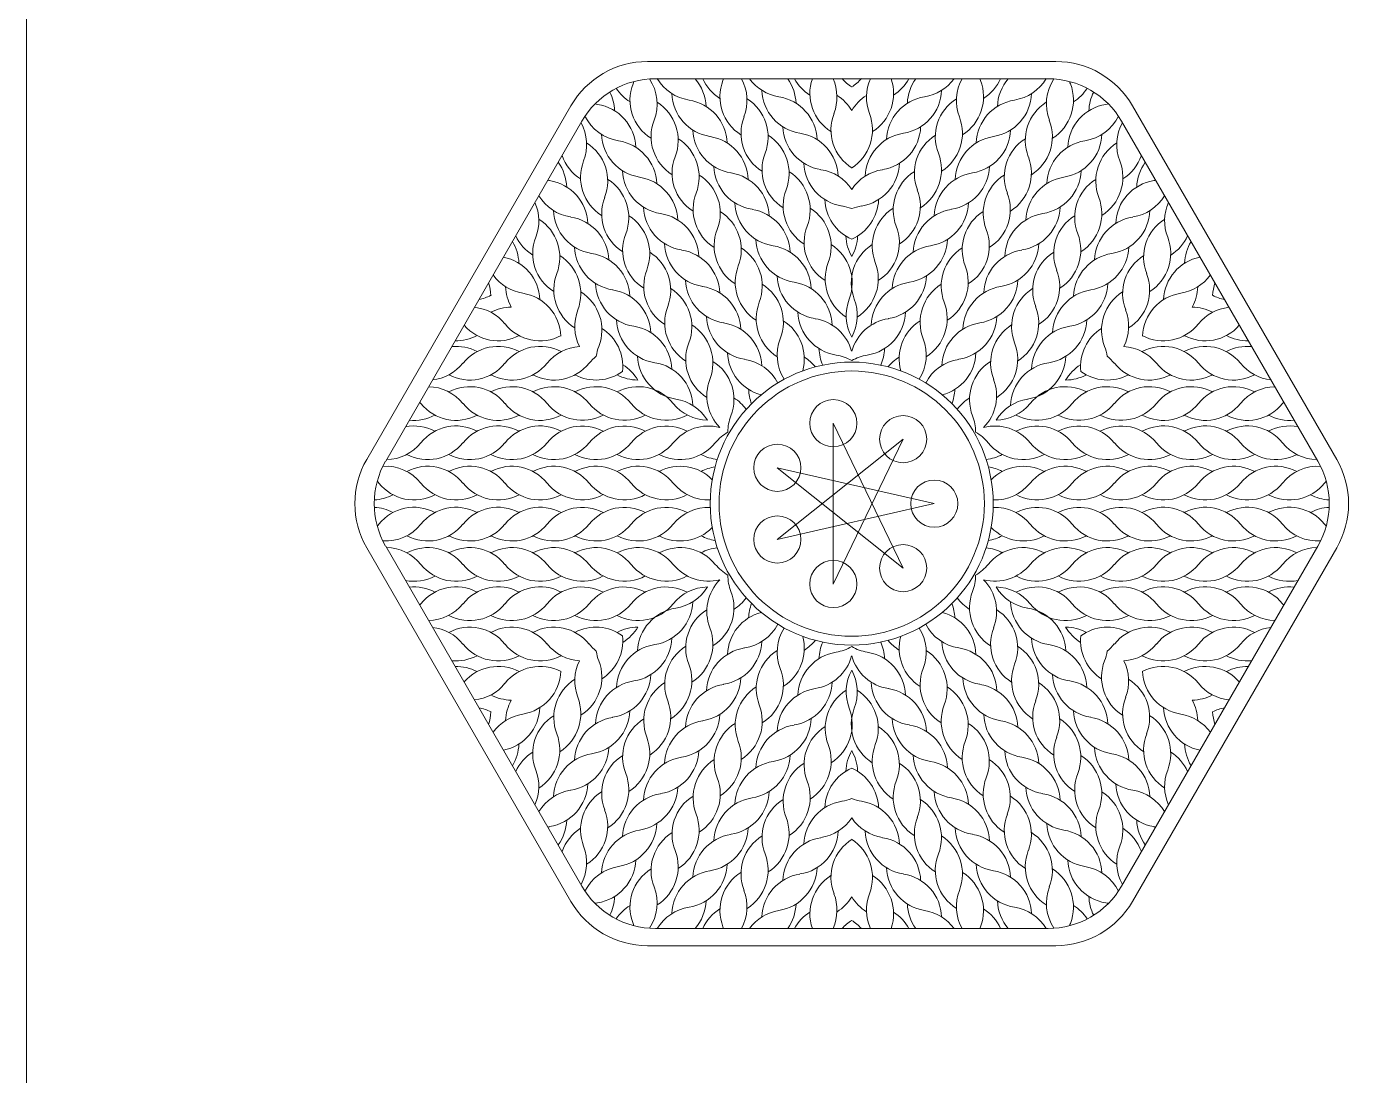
# Model space of a CAD drawing. Header units: millimetres. Extents: x -450 to 150, y -660 to -60.
# Drawn here: x -450 to -337.9, y -268.5 to -179.5 of the extents above; entities that cross this region are included whole.
import ezdxf

# ---------------------------------------------------------------- set-up
doc = ezdxf.new("R2010")
doc.units = ezdxf.units.MM
doc.layers.add('Cut', color=1, linetype='Continuous', lineweight=0, true_color=0xff0000)
doc.layers.add('Vector_Score', color=5, linetype='Continuous', lineweight=0, true_color=0x0000ff)

msp = doc.modelspace()

# ---------------------------------------------------------------- linework, layer by layer
at = {"layer": 'Cut'}
for p, q in [((-450, -60), (-450, -660)), ((-362.68, -182.5), (-397.32, -182.5)), ((-403.82, -186.25), (-421.14, -216.25)), ((-338.86, -216.25), (-356.18, -186.25)), ((-421.14, -223.75), (-403.82, -253.75)), ((-356.18, -253.75), (-338.86, -223.75)), ((-397.32, -257.5), (-362.68, -257.5))]:
    msp.add_line(p, q, dxfattribs=at)
msp.add_circle((-380, -220), 11.25, dxfattribs=at)
for centre, start, end in [((-397.32, -190), 90, 150), ((-362.68, -190), 30, 90), ((-414.64, -220), 150, 210), ((-345.36, -220), 330, 30), ((-397.32, -250), 210, 270), ((-362.68, -250), 270, 330)]:
    msp.add_arc(centre, 7.5, start, end, dxfattribs=at)
at = {"layer": 'Vector_Score'}
for p, q in [((-396.65, -183.96), (-363.35, -183.96)), ((-419.53, -216.4), (-402.89, -187.56)), ((-357.11, -187.56), (-340.47, -216.4)), ((-375.64, -225.47), (-381.56, -213.18)), ((-381.56, -213.18), (-381.56, -226.82)), ((-375.64, -214.53), (-386.31, -223.04)), ((-381.56, -226.82), (-375.64, -214.53)), ((-373, -220), (-386.31, -216.96)), ((-386.31, -216.96), (-375.64, -225.47)), ((-386.31, -223.04), (-373, -220)), ((-402.89, -252.44), (-419.53, -223.6)), ((-340.47, -223.6), (-357.11, -252.44)), ((-363.35, -256.04), (-396.65, -256.04))]:
    msp.add_line(p, q, dxfattribs=at)
for centre, radius in [((-380, -220), 12), ((-381.56, -213.18), 2), ((-375.64, -214.53), 2), ((-386.31, -216.96), 2), ((-373, -220), 2), ((-386.31, -223.04), 2), ((-375.64, -225.47), 2), ((-381.56, -226.82), 2)]:
    msp.add_circle(centre, radius, dxfattribs=at)
for centre, radius, start, end in [((-396.65, -191.17), 7.21, 90, 150), ((-396.77, -182.69), 3.82, 213.0436, 237.8218), ((-394.99, -185.78), 3.82, 158.7546, 237.8218), ((-402.11, -183.01), 3.82, 338.7546, 341.8879), ((-400.33, -186.1), 3.82, 338.7546, 33.6785), ((-393.22, -181.99), 3.82, 210.9392, 261.2454), ((-396.17, -186.46), 3.82, 2.1782, 40.8719), ((-389.14, -182.4), 3.82, 204.0224, 237.8218), ((-387.36, -185.49), 3.82, 158.7546, 237.8218), ((-394.48, -182.72), 3.82, 338.7546, 341.1082), ((-392.7, -185.81), 3.82, 338.7546, 28.9637), ((-385.59, -181.71), 3.82, 216.0707, 261.2454), ((-383.81, -184.8), 3.82, 182.1782, 261.2454), ((-388.54, -186.18), 3.82, 2.1782, 35.4304), ((-381.51, -182.12), 3.82, 208.8104, 237.8218), ((-379.73, -185.21), 3.82, 160.9663, 237.8218), ((-385.07, -185.53), 3.82, 338.7546, 24.1694), ((-377.96, -181.42), 3.82, 221.5627, 237.8148), ((-382.04, -181.42), 3.82, 302.1852, 318.4373), ((-376.18, -184.51), 3.82, 182.1782, 182.4528), ((-383.82, -184.51), 3.82, 357.5472, 357.8218), ((-374.93, -185.53), 3.82, 155.8306, 201.2454), ((-380.27, -185.21), 3.82, 302.1782, 19.0337), ((-378.49, -182.12), 3.82, 302.1782, 331.1896), ((-376.19, -184.8), 3.82, 278.7546, 357.8218), ((-371.46, -186.18), 3.82, 144.5696, 177.8218), ((-374.41, -181.71), 3.82, 278.7546, 323.9293), ((-367.3, -185.81), 3.82, 151.0363, 201.2454), ((-372.64, -185.49), 3.82, 302.1782, 21.2454), ((-365.52, -182.72), 3.82, 198.8918, 201.2454), ((-370.86, -182.4), 3.82, 302.1782, 335.9776), ((-363.83, -186.46), 3.82, 139.1281, 177.8218), ((-366.78, -181.99), 3.82, 278.7546, 329.0608), ((-359.67, -186.1), 3.82, 146.3215, 201.2454), ((-363.35, -191.17), 7.21, 30, 90), ((-365.01, -185.78), 3.82, 302.1782, 21.2454), ((-357.89, -183.01), 3.82, 198.1121, 201.2454), ((-363.23, -182.69), 3.82, 302.1782, 326.9564), ((-400.98, -182.36), 3.82, 258.1121, 261.2454), ((-402.14, -189.91), 3.82, 2.1782, 81.2454), ((-403.93, -186.82), 3.82, 2.1782, 26.9564), ((-398.54, -189.19), 3.82, 338.7546, 57.8218), ((-391.44, -185.08), 3.82, 182.1782, 261.2454), ((-394.38, -189.55), 3.82, 2.1782, 81.2454), ((-390.91, -188.9), 3.82, 338.7546, 57.8218), ((-386.76, -189.27), 3.82, 2.1782, 81.2454), ((-383.28, -188.61), 3.82, 30.806, 57.8218), ((-376.72, -188.61), 3.82, 122.1782, 149.194), ((-373.24, -189.27), 3.82, 98.7546, 177.8218), ((-369.09, -188.9), 3.82, 122.1782, 201.2454), ((-365.62, -189.55), 3.82, 98.7546, 177.8218), ((-368.56, -185.08), 3.82, 278.7546, 357.8218), ((-361.46, -189.19), 3.82, 122.1782, 201.2454), ((-357.86, -189.91), 3.82, 98.7546, 177.8218), ((-356.07, -186.82), 3.82, 153.0436, 177.8218), ((-359.02, -182.36), 3.82, 278.7546, 281.8879), ((-399.2, -185.44), 3.82, 206.3215, 261.2454), ((-385.57, -188.58), 3.82, 158.7546, 237.8218), ((-377.94, -188.3), 3.82, 158.7546, 237.8218), ((-382.06, -188.3), 3.82, 302.1782, 21.2454), ((-374.43, -188.58), 3.82, 302.1782, 21.2454), ((-360.8, -185.44), 3.82, 278.7546, 333.6785), ((-406.3, -189.55), 3.82, 338.7546, 29.0608), ((-393.2, -188.87), 3.82, 158.7546, 237.8218), ((-389.66, -188.17), 3.82, 182.1782, 261.2454), ((-382.03, -187.89), 3.82, 182.1782, 261.2454), ((-377.97, -187.89), 3.82, 278.7546, 357.8218), ((-370.34, -188.17), 3.82, 278.7546, 357.8218), ((-366.8, -188.87), 3.82, 302.1782, 21.2454), ((-353.7, -189.55), 3.82, 150.9392, 201.2454), ((-404.52, -192.64), 3.82, 338.7546, 57.8218), ((-397.41, -188.53), 3.82, 182.1782, 261.2454), ((-400.36, -193), 3.82, 2.1782, 81.2454), ((-396.76, -192.28), 3.82, 338.7546, 57.8218), ((-392.6, -192.64), 3.82, 2.1782, 81.2454), ((-389.13, -191.99), 3.82, 338.7546, 57.8218), ((-384.97, -192.36), 3.82, 2.1782, 81.2454), ((-375.03, -192.36), 3.82, 98.7546, 177.8218), ((-370.87, -191.99), 3.82, 122.1782, 201.2454), ((-367.4, -192.64), 3.82, 98.7546, 177.8218), ((-363.24, -192.28), 3.82, 122.1782, 201.2454), ((-359.64, -193), 3.82, 98.7546, 177.8218), ((-362.59, -188.53), 3.82, 278.7546, 357.8218), ((-355.48, -192.64), 3.82, 122.1782, 201.2454), ((-400.96, -189.23), 3.82, 199.1281, 237.8218), ((-391.42, -191.96), 3.82, 158.7546, 237.8218), ((-383.79, -191.67), 3.82, 158.7546, 237.8218), ((-376.21, -191.67), 3.82, 302.1782, 21.2454), ((-368.58, -191.96), 3.82, 302.1782, 21.2454), ((-359.04, -189.23), 3.82, 302.1782, 340.8719), ((-407.99, -193.29), 3.82, 2.1782, 35.9776), ((-399.18, -192.32), 3.82, 158.7546, 237.8218), ((-387.87, -191.26), 3.82, 182.1782, 261.2454), ((-380.24, -190.98), 3.82, 182.1782, 261.2454), ((-383.19, -195.45), 3.82, 33.4389, 81.2454), ((-376.81, -195.45), 3.82, 98.7546, 146.5611), ((-379.76, -190.98), 3.82, 278.7546, 357.8218), ((-372.13, -191.26), 3.82, 278.7546, 357.8218), ((-360.82, -192.32), 3.82, 302.1782, 21.2454), ((-352.01, -193.29), 3.82, 144.0224, 177.8218), ((-405.04, -188.82), 3.82, 258.8918, 261.2454), ((-406.21, -196.38), 3.82, 2.1782, 81.2454), ((-402.73, -195.73), 3.82, 338.7546, 57.8218), ((-395.63, -191.62), 3.82, 182.1782, 261.2454), ((-398.58, -196.09), 3.82, 2.1782, 81.2454), ((-394.97, -195.36), 3.82, 338.7546, 57.8218), ((-390.82, -195.73), 3.82, 2.1782, 81.2454), ((-387.34, -195.08), 3.82, 338.7546, 57.8218), ((-372.66, -195.08), 3.82, 122.1782, 201.2454), ((-369.18, -195.73), 3.82, 98.7546, 177.8218), ((-365.03, -195.36), 3.82, 122.1782, 201.2454), ((-361.42, -196.09), 3.82, 98.7546, 177.8218), ((-364.37, -191.62), 3.82, 278.7546, 357.8218), ((-357.27, -195.73), 3.82, 122.1782, 201.2454), ((-353.79, -196.38), 3.82, 98.7546, 177.8218), ((-354.96, -188.82), 3.82, 278.7546, 281.1082), ((-403.26, -191.91), 3.82, 211.0363, 261.2454), ((-389.63, -195.05), 3.82, 158.7546, 237.8218), ((-382, -194.76), 3.82, 158.7546, 237.8218), ((-378, -194.76), 3.82, 302.1782, 21.2454), ((-370.37, -195.05), 3.82, 302.1782, 21.2454), ((-356.74, -191.91), 3.82, 278.7546, 328.9637), ((-410.36, -196.01), 3.82, 338.7546, 23.9293), ((-397.39, -195.41), 3.82, 158.7546, 237.8218), ((-393.85, -194.71), 3.82, 182.1782, 261.2454), ((-386.09, -194.35), 3.82, 182.1782, 261.2454), ((-389.04, -198.82), 3.82, 2.1782, 81.2454), ((-385.56, -198.17), 3.82, 338.7546, 57.8218), ((-378.46, -194.07), 3.82, 182.1782, 246.2477), ((-381.41, -198.53), 3.82, 68.4047, 81.2454), ((-381.54, -194.07), 3.82, 293.7523, 357.8218), ((-378.59, -198.53), 3.82, 98.7546, 111.5953), ((-374.44, -198.17), 3.82, 122.1782, 201.2454), ((-370.96, -198.82), 3.82, 98.7546, 177.8218), ((-373.91, -194.35), 3.82, 278.7546, 357.8218), ((-366.15, -194.71), 3.82, 278.7546, 357.8218), ((-362.61, -195.41), 3.82, 302.1782, 21.2454), ((-349.64, -196.01), 3.82, 156.0707, 201.2454), ((-408.58, -199.1), 3.82, 338.7546, 57.8218), ((-401.48, -195), 3.82, 182.1782, 261.2454), ((-404.42, -199.47), 3.82, 2.1782, 81.2454), ((-400.95, -198.81), 3.82, 338.7546, 57.8218), ((-396.79, -199.18), 3.82, 2.1782, 81.2454), ((-393.19, -198.45), 3.82, 338.7546, 57.8218), ((-366.81, -198.45), 3.82, 122.1782, 201.2454), ((-363.21, -199.18), 3.82, 98.7546, 177.8218), ((-359.05, -198.81), 3.82, 122.1782, 201.2454), ((-355.58, -199.47), 3.82, 98.7546, 177.8218), ((-358.52, -195), 3.82, 278.7546, 357.8218), ((-351.42, -199.1), 3.82, 122.1782, 201.2454), ((-405.02, -195.69), 3.82, 204.5696, 237.8218), ((-395.61, -198.5), 3.82, 158.7546, 237.8218), ((-387.85, -198.13), 3.82, 158.7546, 237.8218), ((-380.22, -197.85), 3.82, 158.7546, 237.8218), ((-376.68, -197.16), 3.82, 182.1782, 209.6331), ((-383.32, -197.16), 3.82, 330.3669, 357.8218), ((-379.78, -197.85), 3.82, 302.1782, 21.2454), ((-372.15, -198.13), 3.82, 302.1782, 21.2454), ((-364.39, -198.5), 3.82, 302.1782, 21.2454), ((-354.98, -195.69), 3.82, 302.1782, 335.4304), ((-412.05, -199.75), 3.82, 2.1782, 31.1896), ((-403.24, -198.78), 3.82, 158.7546, 237.8218), ((-399.69, -198.09), 3.82, 182.1782, 261.2454), ((-392.06, -197.8), 3.82, 182.1782, 261.2454), ((-391.41, -201.54), 3.82, 338.7546, 57.8218), ((-384.31, -197.44), 3.82, 182.1782, 261.2454), ((-387.25, -201.91), 3.82, 2.1782, 81.2454), ((-383.78, -201.26), 3.82, 338.7546, 57.8218), ((-376.22, -201.26), 3.82, 122.1782, 201.2454), ((-372.75, -201.91), 3.82, 98.7546, 177.8218), ((-375.69, -197.44), 3.82, 278.7546, 357.8218), ((-368.59, -201.54), 3.82, 122.1782, 201.2454), ((-367.94, -197.8), 3.82, 278.7546, 357.8218), ((-360.31, -198.09), 3.82, 278.7546, 357.8218), ((-356.76, -198.78), 3.82, 302.1782, 21.2454), ((-347.95, -199.75), 3.82, 148.8104, 177.8218), ((-410.27, -202.84), 3.82, 2.1782, 79.0337), ((-406.8, -202.19), 3.82, 338.7546, 57.8218), ((-402.64, -202.56), 3.82, 2.1782, 81.2454), ((-399.17, -201.9), 3.82, 338.7546, 57.8218), ((-395.01, -202.27), 3.82, 2.1782, 81.2454), ((-378.43, -200.94), 3.82, 158.7546, 237.8218), ((-381.57, -200.94), 3.82, 302.1782, 21.2454), ((-364.99, -202.27), 3.82, 98.7546, 177.8218), ((-360.83, -201.9), 3.82, 122.1782, 201.2454), ((-357.36, -202.56), 3.82, 98.7546, 177.8218), ((-353.2, -202.19), 3.82, 122.1782, 201.2454), ((-349.73, -202.84), 3.82, 100.9663, 177.8218), ((-407.32, -198.37), 3.82, 215.8306, 261.2454), ((-401.45, -201.87), 3.82, 158.7546, 237.8218), ((-393.82, -201.58), 3.82, 158.7546, 237.8218), ((-386.06, -201.22), 3.82, 158.7546, 237.8218), ((-382.52, -200.53), 3.82, 182.1782, 261.2454), ((-377.48, -200.53), 3.82, 278.7546, 357.8218), ((-373.94, -201.22), 3.82, 302.1782, 21.2454), ((-366.18, -201.58), 3.82, 302.1782, 21.2454), ((-358.55, -201.87), 3.82, 302.1782, 21.2454), ((-352.68, -198.37), 3.82, 278.7546, 324.1694), ((-414.43, -202.48), 3.82, 2.1852, 18.4373), ((-405.54, -201.46), 3.82, 182.1782, 209.194), ((-397.91, -201.18), 3.82, 182.1782, 261.2454), ((-397.38, -204.99), 3.82, 338.7546, 57.8218), ((-390.28, -200.89), 3.82, 182.1782, 261.2454), ((-393.23, -205.36), 3.82, 2.1782, 81.2454), ((-389.62, -204.63), 3.82, 338.7546, 57.8218), ((-385.47, -205), 3.82, 2.1782, 81.2454), ((-374.53, -205), 3.82, 98.7546, 177.8218), ((-370.38, -204.63), 3.82, 122.1782, 201.2454), ((-366.77, -205.36), 3.82, 98.7546, 177.8218), ((-369.72, -200.89), 3.82, 278.7546, 357.8218), ((-362.62, -204.99), 3.82, 122.1782, 201.2454), ((-362.09, -201.18), 3.82, 278.7546, 357.8218), ((-354.46, -201.46), 3.82, 330.806, 357.8218), ((-345.57, -202.48), 3.82, 161.5627, 177.8148), ((-412.39, -198.95), 3.82, 281.5627, 297.8148), ((-412.64, -205.56), 3.82, 57.5472, 57.8218), ((-408.82, -198.95), 3.82, 242.1782, 242.4528), ((-408.49, -205.93), 3.82, 2.1782, 81.2454), ((-405.01, -205.28), 3.82, 338.7546, 57.8218), ((-400.86, -205.65), 3.82, 2.1782, 81.2454), ((-384.28, -204.31), 3.82, 158.7546, 237.8218), ((-376.65, -204.03), 3.82, 158.7546, 208.8193), ((-383.35, -204.03), 3.82, 331.1807, 21.2454), ((-375.72, -204.31), 3.82, 302.1782, 21.2454), ((-359.14, -205.65), 3.82, 98.7546, 177.8218), ((-354.99, -205.28), 3.82, 122.1782, 201.2454), ((-351.51, -205.93), 3.82, 98.7546, 177.8218), ((-351.18, -198.95), 3.82, 297.5472, 297.8218), ((-347.36, -205.56), 3.82, 122.1782, 122.4528), ((-347.61, -198.95), 3.82, 242.1852, 258.4373), ((-412.39, -207.15), 3.82, 38.7546, 84.1694), ((-408.82, -207.15), 3.82, 90.806, 117.8218), ((-399.67, -204.96), 3.82, 158.7546, 206.5611), ((-392.04, -204.67), 3.82, 158.7546, 237.8218), ((-380.74, -203.62), 3.82, 182.1782, 261.2454), ((-379.26, -203.62), 3.82, 278.7546, 357.8218), ((-367.96, -204.67), 3.82, 302.1782, 21.2454), ((-360.33, -204.96), 3.82, 333.4389, 21.2454), ((-351.18, -207.15), 3.82, 62.1782, 89.194), ((-347.61, -207.15), 3.82, 95.8306, 141.2454), ((-409.99, -202.37), 3.82, 220.9663, 297.8218), ((-406.43, -202.37), 3.82, 218.7546, 297.8218), ((-403.23, -208.37), 3.82, 353.7523, 57.8218), ((-396.13, -204.27), 3.82, 182.1782, 261.2454), ((-399.07, -208.73), 3.82, 2.1782, 81.2454), ((-395.6, -208.08), 3.82, 338.7546, 57.8218), ((-388.5, -203.98), 3.82, 182.1782, 261.2454), ((-391.45, -208.45), 3.82, 2.1782, 81.2454), ((-387.84, -207.72), 3.82, 344.4985, 57.8218), ((-383.69, -208.09), 3.82, 15.3453, 81.2454), ((-376.31, -208.09), 3.82, 98.7546, 164.6547), ((-372.16, -207.72), 3.82, 122.1782, 195.5015), ((-368.55, -208.45), 3.82, 98.7546, 177.8218), ((-371.5, -203.98), 3.82, 278.7546, 357.8218), ((-364.4, -208.08), 3.82, 122.1782, 201.2454), ((-360.93, -208.73), 3.82, 98.7546, 177.8218), ((-363.87, -204.27), 3.82, 278.7546, 357.8218), ((-356.77, -208.37), 3.82, 122.1782, 186.2477), ((-353.57, -202.37), 3.82, 242.1782, 321.2454), ((-350.01, -202.37), 3.82, 242.1782, 319.0337), ((-413.56, -202.37), 3.82, 268.8104, 297.8218), ((-382.5, -207.4), 3.82, 158.7546, 212.4384), ((-377.5, -207.4), 3.82, 327.5616, 21.2454), ((-346.44, -202.37), 3.82, 242.1782, 271.1896), ((-413.56, -210.48), 3.82, 62.1782, 95.4304), ((-409.99, -210.48), 3.82, 62.1782, 141.2454), ((-406.43, -210.48), 3.82, 62.1782, 141.2454), ((-402.86, -210.49), 3.82, 93.4389, 141.2454), ((-397.89, -208.05), 3.82, 158.7546, 171.5953), ((-390.26, -207.76), 3.82, 158.7546, 237.8218), ((-386.72, -207.07), 3.82, 182.1782, 255.5015), ((-378.96, -206.71), 3.82, 182.1782, 203.7894), ((-381.9, -211.18), 3.82, 60.1373, 81.2454), ((-378.1, -211.18), 3.82, 98.7546, 119.8627), ((-381.04, -206.71), 3.82, 336.2106, 357.8218), ((-373.28, -207.07), 3.82, 284.4985, 357.8218), ((-369.74, -207.76), 3.82, 302.1782, 21.2454), ((-362.11, -208.05), 3.82, 8.4047, 21.2454), ((-357.14, -210.49), 3.82, 38.7546, 86.5611), ((-353.57, -210.48), 3.82, 38.7546, 117.8218), ((-350.01, -210.48), 3.82, 38.7546, 117.8218), ((-346.44, -210.48), 3.82, 84.5696, 117.8218), ((-415.96, -205.7), 3.82, 276.0707, 321.2454), ((-412.39, -205.7), 3.82, 242.1782, 321.2454), ((-408.82, -205.7), 3.82, 242.1782, 321.2454), ((-405.26, -205.7), 3.82, 242.1782, 321.2454), ((-399.29, -210.49), 3.82, 128.4047, 141.2454), ((-401.44, -211.46), 3.82, 30.3669, 57.8218), ((-394.34, -207.36), 3.82, 182.1782, 261.2454), ((-397.29, -211.82), 3.82, 2.1782, 81.2454), ((-393.81, -211.17), 3.82, 338.7546, 57.8218), ((-389.66, -211.54), 3.82, 27.5616, 81.2454), ((-386.05, -210.81), 3.82, 39.0119, 57.8218), ((-373.95, -210.81), 3.82, 122.1782, 140.9881), ((-370.34, -211.54), 3.82, 98.7546, 152.4384), ((-366.19, -211.17), 3.82, 122.1782, 201.2454), ((-362.71, -211.82), 3.82, 98.7546, 177.8218), ((-365.66, -207.36), 3.82, 278.7546, 357.8218), ((-358.56, -211.46), 3.82, 122.1782, 149.6331), ((-360.71, -210.49), 3.82, 38.7546, 51.5953), ((-354.74, -205.7), 3.82, 218.7546, 297.8218), ((-351.18, -205.7), 3.82, 218.7546, 297.8218), ((-347.61, -205.7), 3.82, 218.7546, 297.8218), ((-344.04, -205.7), 3.82, 218.7546, 263.9293), ((-401.69, -205.7), 3.82, 242.1782, 306.2477), ((-398.12, -205.7), 3.82, 242.1782, 269.6331), ((-388.47, -210.85), 3.82, 158.7546, 224.6547), ((-371.53, -210.85), 3.82, 315.3453, 21.2454), ((-361.88, -205.7), 3.82, 270.3669, 297.8218), ((-358.31, -205.7), 3.82, 233.7523, 297.8218), ((-415.96, -213.9), 3.82, 38.7546, 88.9637), ((-412.39, -213.9), 3.82, 38.7546, 117.8218), ((-408.82, -213.9), 3.82, 38.7546, 117.8218), ((-405.26, -213.9), 3.82, 38.7546, 117.8218), ((-401.69, -213.9), 3.82, 38.7546, 117.8218), ((-398.12, -213.9), 3.82, 38.7546, 117.8218), ((-384.93, -210.16), 3.82, 182.1782, 200.9881), ((-375.07, -210.16), 3.82, 339.0119, 357.8218), ((-361.88, -213.9), 3.82, 62.1782, 141.2454), ((-358.31, -213.9), 3.82, 62.1782, 141.2454), ((-354.74, -213.9), 3.82, 62.1782, 141.2454), ((-351.18, -213.9), 3.82, 62.1782, 141.2454), ((-347.61, -213.9), 3.82, 62.1782, 141.2454), ((-344.04, -213.9), 3.82, 91.0363, 141.2454), ((-419.52, -213.9), 3.82, 38.7546, 41.1082), ((-413.56, -209.12), 3.82, 218.7546, 297.8218), ((-409.99, -209.12), 3.82, 218.7546, 297.8218), ((-406.43, -209.12), 3.82, 218.7546, 297.8218), ((-402.86, -209.11), 3.82, 218.7546, 297.8218), ((-399.29, -209.11), 3.82, 218.7546, 297.8218), ((-395.73, -209.11), 3.82, 218.7546, 297.8218), ((-392.16, -209.11), 3.82, 218.7546, 268.8193), ((-395.51, -214.91), 3.82, 31.1807, 81.2454), ((-392.03, -214.26), 3.82, 36.2106, 57.8218), ((-367.97, -214.26), 3.82, 122.1782, 143.7894), ((-364.49, -214.91), 3.82, 98.7546, 148.8193), ((-367.84, -209.11), 3.82, 271.1807, 321.2454), ((-364.27, -209.11), 3.82, 242.1782, 321.2454), ((-360.71, -209.11), 3.82, 242.1782, 321.2454), ((-357.14, -209.11), 3.82, 242.1782, 321.2454), ((-353.57, -209.12), 3.82, 242.1782, 321.2454), ((-350.01, -209.12), 3.82, 242.1782, 321.2454), ((-346.44, -209.12), 3.82, 242.1782, 321.2454), ((-340.48, -213.9), 3.82, 138.8918, 141.2454), ((-417.13, -209.12), 3.82, 264.0224, 297.8218), ((-386.69, -213.94), 3.82, 158.7546, 179.8627), ((-373.31, -213.94), 3.82, 0.1373, 21.2454), ((-342.87, -209.12), 3.82, 242.1782, 275.9776), ((-417.13, -217.23), 3.82, 62.1782, 100.8719), ((-413.56, -217.23), 3.82, 62.1782, 141.2454), ((-409.99, -217.23), 3.82, 62.1782, 141.2454), ((-406.43, -217.23), 3.82, 62.1782, 141.2454), ((-402.86, -217.24), 3.82, 62.1782, 141.2454), ((-399.29, -217.24), 3.82, 62.1782, 141.2454), ((-395.73, -217.24), 3.82, 62.1782, 141.2454), ((-392.16, -217.24), 3.82, 75.3453, 141.2454), ((-388.59, -217.24), 3.82, 120.1373, 141.2454), ((-371.41, -217.24), 3.82, 38.7546, 59.8627), ((-367.84, -217.24), 3.82, 38.7546, 104.6547), ((-364.27, -217.24), 3.82, 38.7546, 117.8218), ((-360.71, -217.24), 3.82, 38.7546, 117.8218), ((-357.14, -217.24), 3.82, 38.7546, 117.8218), ((-353.57, -217.23), 3.82, 38.7546, 117.8218), ((-350.01, -217.23), 3.82, 38.7546, 117.8218), ((-346.44, -217.23), 3.82, 38.7546, 117.8218), ((-342.87, -217.23), 3.82, 79.1281, 117.8218), ((-419.52, -212.45), 3.82, 270.9392, 321.2454), ((-415.96, -212.45), 3.82, 242.1782, 321.2454), ((-412.39, -212.45), 3.82, 242.1782, 321.2454), ((-408.82, -212.45), 3.82, 242.1782, 321.2454), ((-405.26, -212.45), 3.82, 242.1782, 321.2454), ((-401.69, -212.45), 3.82, 242.1782, 321.2454), ((-398.12, -212.45), 3.82, 242.1782, 321.2454), ((-394.55, -212.45), 3.82, 242.1782, 321.2454), ((-365.45, -212.45), 3.82, 218.7546, 297.8218), ((-361.88, -212.45), 3.82, 218.7546, 297.8218), ((-358.31, -212.45), 3.82, 218.7546, 297.8218), ((-354.74, -212.45), 3.82, 218.7546, 297.8218), ((-351.18, -212.45), 3.82, 218.7546, 297.8218), ((-347.61, -212.45), 3.82, 218.7546, 297.8218), ((-344.04, -212.45), 3.82, 218.7546, 297.8218), ((-340.48, -212.45), 3.82, 218.7546, 269.0608), ((-413.29, -220), 7.21, 150, 210), ((-390.99, -212.45), 3.82, 242.1782, 263.7894), ((-369.01, -212.45), 3.82, 276.2106, 297.8218), ((-346.71, -220), 7.21, 330, 30), ((-419.52, -220.65), 3.82, 38.7546, 93.6785), ((-415.96, -220.65), 3.82, 38.7546, 117.8218), ((-412.39, -220.65), 3.82, 38.7546, 117.8218), ((-408.82, -220.65), 3.82, 38.7546, 117.8218), ((-405.26, -220.65), 3.82, 38.7546, 117.8218), ((-401.69, -220.65), 3.82, 38.7546, 117.8218), ((-398.12, -220.65), 3.82, 38.7546, 117.8218), ((-394.55, -220.65), 3.82, 44.4985, 117.8218), ((-390.99, -220.65), 3.82, 99.0119, 117.8218), ((-369.01, -220.65), 3.82, 62.1782, 80.9881), ((-365.45, -220.65), 3.82, 62.1782, 135.5015), ((-361.88, -220.65), 3.82, 62.1782, 141.2454), ((-358.31, -220.65), 3.82, 62.1782, 141.2454), ((-354.74, -220.65), 3.82, 62.1782, 141.2454), ((-351.18, -220.65), 3.82, 62.1782, 141.2454), ((-347.61, -220.65), 3.82, 62.1782, 141.2454), ((-344.04, -220.65), 3.82, 62.1782, 141.2454), ((-340.48, -220.65), 3.82, 86.3215, 141.2454), ((-423.09, -220.65), 3.82, 38.7546, 41.8879), ((-417.13, -215.87), 3.82, 218.7546, 297.8218), ((-413.56, -215.87), 3.82, 218.7546, 297.8218), ((-409.99, -215.87), 3.82, 218.7546, 297.8218), ((-406.43, -215.87), 3.82, 218.7546, 297.8218), ((-402.86, -215.86), 3.82, 218.7546, 297.8218), ((-399.29, -215.86), 3.82, 218.7546, 297.8218), ((-395.73, -215.86), 3.82, 218.7546, 297.8218), ((-392.16, -215.86), 3.82, 218.7546, 272.4384), ((-367.84, -215.86), 3.82, 267.5616, 321.2454), ((-364.27, -215.86), 3.82, 242.1782, 321.2454), ((-360.71, -215.86), 3.82, 242.1782, 321.2454), ((-357.14, -215.86), 3.82, 242.1782, 321.2454), ((-353.57, -215.87), 3.82, 242.1782, 321.2454), ((-350.01, -215.87), 3.82, 242.1782, 321.2454), ((-346.44, -215.87), 3.82, 242.1782, 321.2454), ((-342.87, -215.87), 3.82, 242.1782, 321.2454), ((-336.91, -220.65), 3.82, 138.1121, 141.2454), ((-420.7, -215.87), 3.82, 273.0436, 297.8218), ((-339.3, -215.87), 3.82, 242.1782, 266.9564), ((-420.7, -224.13), 3.82, 62.1782, 86.9564), ((-417.13, -224.13), 3.82, 62.1782, 141.2454), ((-413.56, -224.13), 3.82, 62.1782, 141.2454), ((-409.99, -224.13), 3.82, 62.1782, 141.2454), ((-406.43, -224.13), 3.82, 62.1782, 141.2454), ((-402.86, -224.14), 3.82, 62.1782, 141.2454), ((-399.29, -224.14), 3.82, 62.1782, 141.2454), ((-395.73, -224.14), 3.82, 62.1782, 141.2454), ((-392.16, -224.14), 3.82, 87.5616, 141.2454), ((-367.84, -224.14), 3.82, 38.7546, 92.4384), ((-364.27, -224.14), 3.82, 38.7546, 117.8218), ((-360.71, -224.14), 3.82, 38.7546, 117.8218), ((-357.14, -224.14), 3.82, 38.7546, 117.8218), ((-353.57, -224.13), 3.82, 38.7546, 117.8218), ((-350.01, -224.13), 3.82, 38.7546, 117.8218), ((-346.44, -224.13), 3.82, 38.7546, 117.8218), ((-342.87, -224.13), 3.82, 38.7546, 117.8218), ((-339.3, -224.13), 3.82, 93.0436, 117.8218), ((-423.09, -219.35), 3.82, 318.1121, 321.2454), ((-419.52, -219.35), 3.82, 266.3215, 321.2454), ((-415.96, -219.35), 3.82, 242.1782, 321.2454), ((-412.39, -219.35), 3.82, 242.1782, 321.2454), ((-408.82, -219.35), 3.82, 242.1782, 321.2454), ((-405.26, -219.35), 3.82, 242.1782, 321.2454), ((-401.69, -219.35), 3.82, 242.1782, 321.2454), ((-398.12, -219.35), 3.82, 242.1782, 321.2454), ((-394.55, -219.35), 3.82, 242.1782, 315.5015), ((-365.45, -219.35), 3.82, 224.4985, 297.8218), ((-361.88, -219.35), 3.82, 218.7546, 297.8218), ((-358.31, -219.35), 3.82, 218.7546, 297.8218), ((-354.74, -219.35), 3.82, 218.7546, 297.8218), ((-351.18, -219.35), 3.82, 218.7546, 297.8218), ((-347.61, -219.35), 3.82, 218.7546, 297.8218), ((-344.04, -219.35), 3.82, 218.7546, 297.8218), ((-340.48, -219.35), 3.82, 218.7546, 273.6785), ((-336.91, -219.35), 3.82, 218.7546, 221.8879), ((-390.99, -219.35), 3.82, 242.1782, 260.9881), ((-369.01, -219.35), 3.82, 279.0119, 297.8218), ((-419.52, -227.55), 3.82, 38.7546, 89.0608), ((-415.96, -227.55), 3.82, 38.7546, 117.8218), ((-412.39, -227.55), 3.82, 38.7546, 117.8218), ((-408.82, -227.55), 3.82, 38.7546, 117.8218), ((-405.26, -227.55), 3.82, 38.7546, 117.8218), ((-401.69, -227.55), 3.82, 38.7546, 117.8218), ((-398.12, -227.55), 3.82, 38.7546, 117.8218), ((-394.55, -227.55), 3.82, 38.7546, 117.8218), ((-390.99, -227.55), 3.82, 96.2106, 117.8218), ((-369.01, -227.55), 3.82, 62.1782, 83.7894), ((-365.45, -227.55), 3.82, 62.1782, 141.2454), ((-361.88, -227.55), 3.82, 62.1782, 141.2454), ((-358.31, -227.55), 3.82, 62.1782, 141.2454), ((-354.74, -227.55), 3.82, 62.1782, 141.2454), ((-351.18, -227.55), 3.82, 62.1782, 141.2454), ((-347.61, -227.55), 3.82, 62.1782, 141.2454), ((-344.04, -227.55), 3.82, 62.1782, 141.2454), ((-340.48, -227.55), 3.82, 90.9392, 141.2454), ((-413.56, -222.77), 3.82, 218.7546, 297.8218), ((-409.99, -222.77), 3.82, 218.7546, 297.8218), ((-406.43, -222.77), 3.82, 218.7546, 297.8218), ((-402.86, -222.76), 3.82, 218.7546, 297.8218), ((-399.29, -222.76), 3.82, 218.7546, 297.8218), ((-395.73, -222.76), 3.82, 218.7546, 297.8218), ((-392.16, -222.76), 3.82, 218.7546, 284.6547), ((-388.59, -222.76), 3.82, 218.7546, 239.8627), ((-371.41, -222.76), 3.82, 300.1373, 321.2454), ((-367.84, -222.76), 3.82, 255.3453, 321.2454), ((-364.27, -222.76), 3.82, 242.1782, 321.2454), ((-360.71, -222.76), 3.82, 242.1782, 321.2454), ((-357.14, -222.76), 3.82, 242.1782, 321.2454), ((-353.57, -222.77), 3.82, 242.1782, 321.2454), ((-350.01, -222.77), 3.82, 242.1782, 321.2454), ((-346.44, -222.77), 3.82, 242.1782, 321.2454), ((-417.13, -222.77), 3.82, 259.1281, 297.8218), ((-388.47, -229.15), 3.82, 135.3453, 201.2454), ((-386.69, -226.06), 3.82, 180.1373, 201.2454), ((-373.31, -226.06), 3.82, 338.7546, 359.8627), ((-371.53, -229.15), 3.82, 338.7546, 44.6547), ((-342.87, -222.77), 3.82, 242.1782, 280.8719), ((-417.13, -230.88), 3.82, 62.1782, 95.9776), ((-413.56, -230.88), 3.82, 62.1782, 141.2454), ((-409.99, -230.88), 3.82, 62.1782, 141.2454), ((-406.43, -230.88), 3.82, 62.1782, 141.2454), ((-402.86, -230.89), 3.82, 62.1782, 141.2454), ((-399.29, -230.89), 3.82, 62.1782, 141.2454), ((-395.73, -230.89), 3.82, 62.1782, 141.2454), ((-392.16, -230.89), 3.82, 91.1807, 141.2454), ((-395.51, -225.09), 3.82, 278.7546, 328.8193), ((-393.81, -228.83), 3.82, 302.1782, 21.2454), ((-366.19, -228.83), 3.82, 158.7546, 237.8218), ((-364.49, -225.09), 3.82, 211.1807, 261.2454), ((-367.84, -230.89), 3.82, 38.7546, 88.8193), ((-364.27, -230.89), 3.82, 38.7546, 117.8218), ((-360.71, -230.89), 3.82, 38.7546, 117.8218), ((-357.14, -230.89), 3.82, 38.7546, 117.8218), ((-353.57, -230.88), 3.82, 38.7546, 117.8218), ((-350.01, -230.88), 3.82, 38.7546, 117.8218), ((-346.44, -230.88), 3.82, 38.7546, 117.8218), ((-342.87, -230.88), 3.82, 84.0224, 117.8218), ((-419.52, -226.1), 3.82, 318.8918, 321.2454), ((-415.96, -226.1), 3.82, 271.0363, 321.2454), ((-412.39, -226.1), 3.82, 242.1782, 321.2454), ((-408.82, -226.1), 3.82, 242.1782, 321.2454), ((-405.26, -226.1), 3.82, 242.1782, 321.2454), ((-401.69, -226.1), 3.82, 242.1782, 321.2454), ((-398.12, -226.1), 3.82, 242.1782, 321.2454), ((-397.29, -228.18), 3.82, 278.7546, 357.8218), ((-392.03, -225.74), 3.82, 302.1782, 323.7894), ((-384.93, -229.84), 3.82, 159.0119, 177.8218), ((-375.07, -229.84), 3.82, 2.1782, 20.9881), ((-367.97, -225.74), 3.82, 216.2106, 237.8218), ((-362.71, -228.18), 3.82, 182.1782, 261.2454), ((-361.88, -226.1), 3.82, 218.7546, 297.8218), ((-358.31, -226.1), 3.82, 218.7546, 297.8218), ((-354.74, -226.1), 3.82, 218.7546, 297.8218), ((-351.18, -226.1), 3.82, 218.7546, 297.8218), ((-347.61, -226.1), 3.82, 218.7546, 297.8218), ((-344.04, -226.1), 3.82, 218.7546, 268.9637), ((-340.48, -226.1), 3.82, 218.7546, 221.1082), ((-394.34, -232.64), 3.82, 98.7546, 177.8218), ((-390.26, -232.24), 3.82, 122.1782, 201.2454), ((-386.72, -232.93), 3.82, 104.4985, 177.8218), ((-373.28, -232.93), 3.82, 2.1782, 75.5015), ((-369.74, -232.24), 3.82, 338.7546, 57.8218), ((-365.66, -232.64), 3.82, 2.1782, 81.2454), ((-415.96, -234.3), 3.82, 38.7546, 83.9293), ((-412.39, -234.3), 3.82, 38.7546, 117.8218), ((-408.82, -234.3), 3.82, 38.7546, 117.8218), ((-405.26, -234.3), 3.82, 38.7546, 117.8218), ((-401.69, -234.3), 3.82, 53.7523, 117.8218), ((-398.12, -234.3), 3.82, 90.3669, 117.8218), ((-401.44, -228.54), 3.82, 302.1782, 329.6331), ((-395.6, -231.92), 3.82, 302.1782, 21.2454), ((-389.66, -228.46), 3.82, 278.7546, 332.4384), ((-382.5, -232.6), 3.82, 147.5616, 201.2454), ((-377.5, -232.6), 3.82, 338.7546, 32.4384), ((-370.34, -228.46), 3.82, 207.5616, 261.2454), ((-364.4, -231.92), 3.82, 158.7546, 237.8218), ((-358.56, -228.54), 3.82, 210.3669, 237.8218), ((-361.88, -234.3), 3.82, 62.1782, 89.6331), ((-358.31, -234.3), 3.82, 62.1782, 126.2477), ((-354.74, -234.3), 3.82, 62.1782, 141.2454), ((-351.18, -234.3), 3.82, 62.1782, 141.2454), ((-347.61, -234.3), 3.82, 62.1782, 141.2454), ((-344.04, -234.3), 3.82, 96.0707, 141.2454), ((-409.99, -229.52), 3.82, 218.7546, 297.8218), ((-406.43, -229.52), 3.82, 218.7546, 297.8218), ((-402.86, -229.51), 3.82, 218.7546, 266.5611), ((-399.29, -229.51), 3.82, 218.7546, 231.5953), ((-403.23, -231.63), 3.82, 302.1782, 6.2477), ((-396.13, -235.73), 3.82, 98.7546, 177.8218), ((-399.07, -231.27), 3.82, 278.7546, 357.8218), ((-392.04, -235.33), 3.82, 122.1782, 201.2454), ((-391.45, -231.55), 3.82, 278.7546, 357.8218), ((-387.84, -232.28), 3.82, 302.1782, 15.5015), ((-386.05, -229.19), 3.82, 302.1782, 320.9881), ((-378.96, -233.29), 3.82, 156.2106, 177.8218), ((-381.04, -233.29), 3.82, 2.1782, 23.7894), ((-373.95, -229.19), 3.82, 219.0119, 237.8218), ((-372.16, -232.28), 3.82, 164.4985, 237.8218), ((-368.55, -231.55), 3.82, 182.1782, 261.2454), ((-367.96, -235.33), 3.82, 338.7546, 57.8218), ((-360.93, -231.27), 3.82, 182.1782, 261.2454), ((-363.87, -235.73), 3.82, 2.1782, 81.2454), ((-356.77, -231.63), 3.82, 173.7523, 237.8218), ((-360.71, -229.51), 3.82, 308.4047, 321.2454), ((-357.14, -229.51), 3.82, 273.4389, 321.2454), ((-353.57, -229.52), 3.82, 242.1782, 321.2454), ((-350.01, -229.52), 3.82, 242.1782, 321.2454), ((-413.56, -229.52), 3.82, 264.5696, 297.8218), ((-397.89, -231.95), 3.82, 188.4047, 201.2454), ((-388.5, -236.02), 3.82, 98.7546, 177.8218), ((-384.28, -235.69), 3.82, 122.1782, 201.2454), ((-380.74, -236.38), 3.82, 98.7546, 177.8218), ((-383.69, -231.91), 3.82, 278.7546, 344.6547), ((-381.9, -228.82), 3.82, 278.7546, 299.8627), ((-378.1, -228.82), 3.82, 240.1373, 261.2454), ((-376.31, -231.91), 3.82, 195.3453, 261.2454), ((-379.26, -236.38), 3.82, 2.1782, 81.2454), ((-375.72, -235.69), 3.82, 338.7546, 57.8218), ((-371.5, -236.02), 3.82, 2.1782, 81.2454), ((-362.11, -231.95), 3.82, 338.7546, 351.5953), ((-346.44, -229.52), 3.82, 242.1782, 275.4304), ((-413.56, -237.63), 3.82, 62.1782, 91.1896), ((-409.99, -237.63), 3.82, 62.1782, 139.0337), ((-406.43, -237.63), 3.82, 62.1782, 141.2454), ((-408.49, -234.07), 3.82, 278.7546, 357.8218), ((-399.67, -235.04), 3.82, 153.4389, 201.2454), ((-405.01, -234.72), 3.82, 302.1782, 21.2454), ((-397.38, -235.01), 3.82, 302.1782, 21.2454), ((-389.62, -235.37), 3.82, 302.1782, 21.2454), ((-376.65, -235.97), 3.82, 151.1807, 201.2454), ((-383.35, -235.97), 3.82, 338.7546, 28.8193), ((-370.38, -235.37), 3.82, 158.7546, 237.8218), ((-362.62, -235.01), 3.82, 158.7546, 237.8218), ((-354.99, -234.72), 3.82, 158.7546, 237.8218), ((-360.33, -235.04), 3.82, 338.7546, 26.5611), ((-353.57, -237.63), 3.82, 38.7546, 117.8218), ((-351.51, -234.07), 3.82, 182.1782, 261.2454), ((-350.01, -237.63), 3.82, 40.9663, 117.8218), ((-346.44, -237.63), 3.82, 88.8104, 117.8218), ((-412.39, -232.85), 3.82, 275.8306, 321.2454), ((-401.45, -238.13), 3.82, 122.1782, 201.2454), ((-397.91, -238.82), 3.82, 98.7546, 177.8218), ((-400.86, -234.35), 3.82, 278.7546, 357.8218), ((-393.82, -238.42), 3.82, 122.1782, 201.2454), ((-390.28, -239.11), 3.82, 98.7546, 177.8218), ((-393.23, -234.64), 3.82, 278.7546, 357.8218), ((-385.47, -235), 3.82, 278.7546, 357.8218), ((-374.53, -235), 3.82, 182.1782, 261.2454), ((-366.77, -234.64), 3.82, 182.1782, 261.2454), ((-369.72, -239.11), 3.82, 2.1782, 81.2454), ((-366.18, -238.42), 3.82, 338.7546, 57.8218), ((-359.14, -234.35), 3.82, 182.1782, 261.2454), ((-362.09, -238.82), 3.82, 2.1782, 81.2454), ((-358.55, -238.13), 3.82, 338.7546, 57.8218), ((-347.61, -232.85), 3.82, 218.7546, 264.1694), ((-408.82, -232.85), 3.82, 242.1782, 269.194), ((-406.8, -237.81), 3.82, 302.1782, 21.2454), ((-386.06, -238.78), 3.82, 122.1782, 201.2454), ((-382.52, -239.47), 3.82, 98.7546, 177.8218), ((-378.43, -239.06), 3.82, 122.1782, 201.2454), ((-381.57, -239.06), 3.82, 338.7546, 57.8218), ((-377.48, -239.47), 3.82, 2.1782, 81.2454), ((-373.94, -238.78), 3.82, 338.7546, 57.8218), ((-353.2, -237.81), 3.82, 158.7546, 237.8218), ((-351.18, -232.85), 3.82, 270.806, 297.8218), ((-412.39, -241.05), 3.82, 62.1852, 78.4373), ((-414.43, -237.52), 3.82, 341.5627, 357.8148), ((-408.82, -241.05), 3.82, 117.5472, 117.8218), ((-412.64, -234.44), 3.82, 302.1782, 302.4528), ((-410.27, -237.16), 3.82, 280.9663, 357.8218), ((-405.54, -238.54), 3.82, 150.806, 177.8218), ((-402.64, -237.44), 3.82, 278.7546, 357.8218), ((-399.17, -238.1), 3.82, 302.1782, 21.2454), ((-391.41, -238.46), 3.82, 302.1782, 21.2454), ((-383.78, -238.74), 3.82, 302.1782, 21.2454), ((-376.22, -238.74), 3.82, 158.7546, 237.8218), ((-368.59, -238.46), 3.82, 158.7546, 237.8218), ((-360.83, -238.1), 3.82, 158.7546, 237.8218), ((-357.36, -237.44), 3.82, 182.1782, 261.2454), ((-349.73, -237.16), 3.82, 182.1782, 259.0337), ((-354.46, -238.54), 3.82, 2.1782, 29.194), ((-347.36, -234.44), 3.82, 237.5472, 237.8218), ((-351.18, -241.05), 3.82, 62.1782, 62.4528), ((-347.61, -241.05), 3.82, 101.5627, 117.8148), ((-345.57, -237.52), 3.82, 182.1852, 198.4373), ((-407.32, -241.63), 3.82, 98.7546, 144.1694), ((-403.24, -241.22), 3.82, 122.1782, 201.2454), ((-399.69, -241.91), 3.82, 98.7546, 177.8218), ((-395.61, -241.5), 3.82, 122.1782, 201.2454), ((-392.06, -242.2), 3.82, 98.7546, 177.8218), ((-395.01, -237.73), 3.82, 278.7546, 357.8218), ((-387.85, -241.87), 3.82, 122.1782, 201.2454), ((-384.31, -242.56), 3.82, 98.7546, 177.8218), ((-387.25, -238.09), 3.82, 278.7546, 357.8218), ((-372.75, -238.09), 3.82, 182.1782, 261.2454), ((-375.69, -242.56), 3.82, 2.1782, 81.2454), ((-372.15, -241.87), 3.82, 338.7546, 57.8218), ((-364.99, -237.73), 3.82, 182.1782, 261.2454), ((-367.94, -242.2), 3.82, 2.1782, 81.2454), ((-364.39, -241.5), 3.82, 338.7546, 57.8218), ((-360.31, -241.91), 3.82, 2.1782, 81.2454), ((-356.76, -241.22), 3.82, 338.7546, 57.8218), ((-352.68, -241.63), 3.82, 35.8306, 81.2454), ((-408.58, -240.9), 3.82, 302.1782, 21.2454), ((-400.95, -241.19), 3.82, 302.1782, 21.2454), ((-380.22, -242.15), 3.82, 122.1782, 201.2454), ((-379.78, -242.15), 3.82, 338.7546, 57.8218), ((-359.05, -241.19), 3.82, 158.7546, 237.8218), ((-351.42, -240.9), 3.82, 158.7546, 237.8218), ((-412.05, -240.25), 3.82, 328.8104, 357.8218), ((-405.02, -244.31), 3.82, 122.1782, 155.4304), ((-404.42, -240.53), 3.82, 278.7546, 357.8218), ((-396.79, -240.82), 3.82, 278.7546, 357.8218), ((-393.19, -241.55), 3.82, 302.1782, 21.2454), ((-385.56, -241.83), 3.82, 302.1782, 21.2454), ((-376.68, -242.84), 3.82, 150.3669, 177.8218), ((-383.32, -242.84), 3.82, 2.1782, 29.6331), ((-374.44, -241.83), 3.82, 158.7546, 237.8218), ((-366.81, -241.55), 3.82, 158.7546, 237.8218), ((-363.21, -240.82), 3.82, 182.1782, 261.2454), ((-355.58, -240.53), 3.82, 182.1782, 261.2454), ((-354.98, -244.31), 3.82, 24.5696, 57.8218), ((-347.95, -240.25), 3.82, 182.1782, 211.1896), ((-401.48, -245), 3.82, 98.7546, 177.8218), ((-397.39, -244.59), 3.82, 122.1782, 201.2454), ((-393.85, -245.29), 3.82, 98.7546, 177.8218), ((-389.63, -244.95), 3.82, 122.1782, 201.2454), ((-386.09, -245.65), 3.82, 98.7546, 177.8218), ((-389.04, -241.18), 3.82, 278.7546, 357.8218), ((-382, -245.24), 3.82, 122.1782, 201.2454), ((-378, -245.24), 3.82, 338.7546, 57.8218), ((-370.96, -241.18), 3.82, 182.1782, 261.2454), ((-373.91, -245.65), 3.82, 2.1782, 81.2454), ((-370.37, -244.95), 3.82, 338.7546, 57.8218), ((-366.15, -245.29), 3.82, 2.1782, 81.2454), ((-362.61, -244.59), 3.82, 338.7546, 57.8218), ((-358.52, -245), 3.82, 2.1782, 81.2454), ((-410.36, -243.99), 3.82, 336.0707, 21.2454), ((-402.73, -244.27), 3.82, 302.1782, 21.2454), ((-394.97, -244.64), 3.82, 302.1782, 21.2454), ((-378.46, -245.93), 3.82, 113.7523, 177.8218), ((-381.54, -245.93), 3.82, 2.1782, 66.2477), ((-365.03, -244.64), 3.82, 158.7546, 237.8218), ((-357.27, -244.27), 3.82, 158.7546, 237.8218), ((-349.64, -243.99), 3.82, 158.7546, 203.9293), ((-403.26, -248.09), 3.82, 98.7546, 148.9637), ((-406.21, -243.62), 3.82, 278.7546, 357.8218), ((-399.18, -247.68), 3.82, 122.1782, 201.2454), ((-398.58, -243.91), 3.82, 278.7546, 357.8218), ((-390.82, -244.27), 3.82, 278.7546, 357.8218), ((-387.34, -244.92), 3.82, 302.1782, 21.2454), ((-372.66, -244.92), 3.82, 158.7546, 237.8218), ((-369.18, -244.27), 3.82, 182.1782, 261.2454), ((-361.42, -243.91), 3.82, 182.1782, 261.2454), ((-360.82, -247.68), 3.82, 338.7546, 57.8218), ((-353.79, -243.62), 3.82, 182.1782, 261.2454), ((-356.74, -248.09), 3.82, 31.0363, 81.2454), ((-395.63, -248.38), 3.82, 98.7546, 177.8218), ((-391.42, -248.04), 3.82, 122.1782, 201.2454), ((-387.87, -248.74), 3.82, 98.7546, 177.8218), ((-383.79, -248.33), 3.82, 122.1782, 201.2454), ((-380.24, -249.02), 3.82, 98.7546, 177.8218), ((-381.41, -241.47), 3.82, 278.7546, 291.5953), ((-378.59, -241.47), 3.82, 248.4047, 261.2454), ((-379.76, -249.02), 3.82, 2.1782, 81.2454), ((-376.21, -248.33), 3.82, 338.7546, 57.8218), ((-372.13, -248.74), 3.82, 2.1782, 81.2454), ((-368.58, -248.04), 3.82, 338.7546, 57.8218), ((-364.37, -248.38), 3.82, 2.1782, 81.2454), ((-404.52, -247.36), 3.82, 302.1782, 21.2454), ((-396.76, -247.72), 3.82, 302.1782, 21.2454), ((-389.13, -248.01), 3.82, 302.1782, 21.2454), ((-383.19, -244.55), 3.82, 278.7546, 326.5611), ((-376.81, -244.55), 3.82, 213.4389, 261.2454), ((-370.87, -248.01), 3.82, 158.7546, 237.8218), ((-363.24, -247.72), 3.82, 158.7546, 237.8218), ((-355.48, -247.36), 3.82, 158.7546, 237.8218), ((-405.04, -251.18), 3.82, 98.7546, 101.1082), ((-407.99, -246.71), 3.82, 324.0224, 357.8218), ((-400.96, -250.77), 3.82, 122.1782, 160.8719), ((-397.41, -251.47), 3.82, 98.7546, 177.8218), ((-400.36, -247), 3.82, 278.7546, 357.8218), ((-392.6, -247.36), 3.82, 278.7546, 357.8218), ((-384.97, -247.64), 3.82, 278.7546, 357.8218), ((-375.03, -247.64), 3.82, 182.1782, 261.2454), ((-367.4, -247.36), 3.82, 182.1782, 261.2454), ((-359.64, -247), 3.82, 182.1782, 261.2454), ((-362.59, -251.47), 3.82, 2.1782, 81.2454), ((-359.04, -250.77), 3.82, 19.1281, 57.8218), ((-352.01, -246.71), 3.82, 182.1782, 215.9776), ((-354.96, -251.18), 3.82, 78.8918, 81.2454), ((-393.2, -251.13), 3.82, 122.1782, 201.2454), ((-389.66, -251.83), 3.82, 98.7546, 177.8218), ((-385.57, -251.42), 3.82, 122.1782, 201.2454), ((-382.03, -252.11), 3.82, 98.7546, 177.8218), ((-377.94, -251.7), 3.82, 122.1782, 201.2454), ((-382.06, -251.7), 3.82, 338.7546, 57.8218), ((-377.97, -252.11), 3.82, 2.1782, 81.2454), ((-374.43, -251.42), 3.82, 338.7546, 57.8218), ((-370.34, -251.83), 3.82, 2.1782, 81.2454), ((-366.8, -251.13), 3.82, 338.7546, 57.8218), ((-406.3, -250.45), 3.82, 330.9392, 21.2454), ((-398.54, -250.81), 3.82, 302.1782, 21.2454), ((-390.91, -251.1), 3.82, 302.1782, 21.2454), ((-369.09, -251.1), 3.82, 158.7546, 237.8218), ((-361.46, -250.81), 3.82, 158.7546, 237.8218), ((-353.7, -250.45), 3.82, 158.7546, 209.0608), ((-399.2, -254.56), 3.82, 98.7546, 153.6785), ((-402.14, -250.09), 3.82, 278.7546, 357.8218), ((-394.99, -254.22), 3.82, 122.1782, 201.2454), ((-391.44, -254.92), 3.82, 98.7546, 177.8218), ((-394.38, -250.45), 3.82, 278.7546, 357.8218), ((-386.76, -250.73), 3.82, 278.7546, 357.8218), ((-373.24, -250.73), 3.82, 182.1782, 261.2454), ((-365.62, -250.45), 3.82, 182.1782, 261.2454), ((-368.56, -254.92), 3.82, 2.1782, 81.2454), ((-365.01, -254.22), 3.82, 338.7546, 57.8218), ((-357.86, -250.09), 3.82, 182.1782, 261.2454), ((-360.8, -254.56), 3.82, 26.3215, 81.2454), ((-387.36, -254.51), 3.82, 122.1782, 201.2454), ((-383.81, -255.2), 3.82, 98.7546, 177.8218), ((-379.73, -254.79), 3.82, 122.1782, 199.0337), ((-380.27, -254.79), 3.82, 340.9663, 57.8218), ((-376.19, -255.2), 3.82, 2.1782, 81.2454), ((-372.64, -254.51), 3.82, 338.7546, 57.8218), ((-396.65, -248.83), 7.21, 210, 270), ((-403.93, -253.18), 3.82, 333.0436, 357.8218), ((-400.33, -253.9), 3.82, 326.3215, 21.2454), ((-392.7, -254.19), 3.82, 331.0363, 21.2454), ((-385.07, -254.47), 3.82, 335.8306, 21.2454), ((-383.28, -251.39), 3.82, 302.1782, 329.194), ((-376.72, -251.39), 3.82, 210.806, 237.8218), ((-374.93, -254.47), 3.82, 158.7546, 204.1694), ((-367.3, -254.19), 3.82, 158.7546, 208.9637), ((-359.67, -253.9), 3.82, 158.7546, 213.6785), ((-363.35, -248.83), 7.21, 270, 330), ((-356.07, -253.18), 3.82, 182.1782, 206.9564), ((-400.98, -257.64), 3.82, 98.7546, 101.8879), ((-396.77, -257.31), 3.82, 122.1782, 146.9564), ((-393.22, -258.01), 3.82, 98.7546, 149.0608), ((-396.17, -253.54), 3.82, 319.1281, 357.8218), ((-389.14, -257.6), 3.82, 122.1782, 155.9776), ((-385.59, -258.29), 3.82, 98.7546, 143.9293), ((-388.54, -253.82), 3.82, 324.5696, 357.8218), ((-371.46, -253.82), 3.82, 182.1782, 215.4304), ((-374.41, -258.29), 3.82, 36.0707, 81.2454), ((-370.86, -257.6), 3.82, 24.0224, 57.8218), ((-363.83, -253.54), 3.82, 182.1782, 220.8719), ((-366.78, -258.01), 3.82, 30.9392, 81.2454), ((-363.23, -257.31), 3.82, 33.0436, 57.8218), ((-359.02, -257.64), 3.82, 78.1121, 81.2454), ((-402.11, -256.99), 3.82, 18.1121, 21.2454), ((-381.51, -257.88), 3.82, 122.1782, 151.1896), ((-377.96, -258.58), 3.82, 122.1852, 138.4373), ((-376.18, -255.49), 3.82, 177.5472, 177.8218), ((-383.82, -255.49), 3.82, 2.1782, 2.4528), ((-382.04, -258.58), 3.82, 41.5627, 57.8148), ((-378.49, -257.88), 3.82, 28.8104, 57.8218), ((-357.89, -256.99), 3.82, 158.7546, 161.8879), ((-394.48, -257.28), 3.82, 18.8918, 21.2454), ((-365.52, -257.28), 3.82, 158.7546, 161.1082)]:
    msp.add_arc(centre, radius, start, end, dxfattribs=at)

doc.saveas('drawing.dxf')
